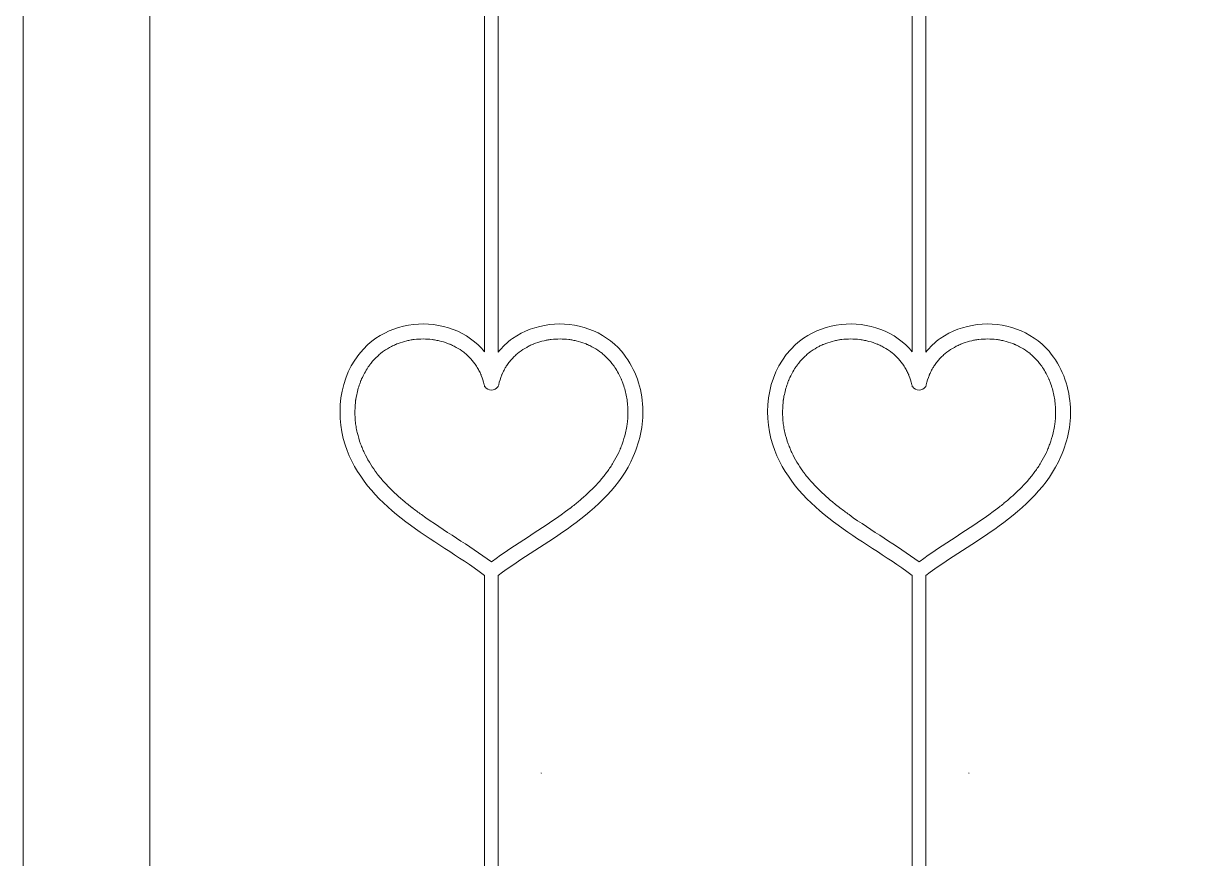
# Model space of a CAD drawing. Header units: inches. Extents: x 0.48 to 8.04, y -10.41 to -0.61.
# Drawn here: x 0.475 to 2.316, y -3.25 to -1.929 of the extents above; entities that cross this region are included whole.
import ezdxf

# ---------------------------------------------------------------- set-up
doc = ezdxf.new("R2010")
doc.units = ezdxf.units.IN
doc.header["$MEASUREMENT"] = 0
doc.layers.add('Layer 1', color=7, linetype='Continuous')

# ---------------------------------------------------------------- blocks, each defined once
blk = doc.blocks.new('block 2')
at = {"layer": 'Layer 1', "true_color": 0xe6e7e8}
h = blk.add_hatch(color=254, dxfattribs=at)
h.dxf.hatch_style = 2
edge = h.paths.add_edge_path()
edge.add_spline(control_points=[(1.2949, -3.1151), (1.295, -3.115), (1.2951, -3.115), (1.2952, -3.115), (1.2951, -3.1149), (1.295, -3.1148), (1.2949, -3.1146), (1.2949, -3.1146), (1.2949, -3.1151), (1.2949, -3.1151)], knot_values=[0, 0, 0, 0, 1, 1, 1, 2, 2, 2, 3, 3, 3, 3], degree=3, periodic=1)
h = blk.add_hatch(color=254, dxfattribs=at)
h.dxf.hatch_style = 2
edge = h.paths.add_edge_path()
edge.add_spline(control_points=[(1.9714, -3.1151), (1.9716, -3.115), (1.9717, -3.115), (1.9718, -3.115), (1.9717, -3.1149), (1.9716, -3.1148), (1.9715, -3.1146), (1.9715, -3.1146), (1.9714, -3.1151), (1.9714, -3.1151)], knot_values=[0, 0, 0, 0, 1, 1, 1, 2, 2, 2, 3, 3, 3, 3], degree=3, periodic=1)
at = {"layer": 'Layer 1', "lineweight": 0}
blk.add_lwpolyline([(7.3085, -0.6077), (7.2871, -0.6077), (6.6319, -0.6077), (6.6105, -0.6077), (5.9553, -0.6077), (5.9339, -0.6077), (5.2787, -0.6077), (5.2574, -0.6077), (4.6022, -0.6077), (4.5808, -0.6077), (3.9331, -0.6077), (3.9117, -0.6077), (3.2565, -0.6077), (3.2351, -0.6077), (2.58, -0.6077), (2.5585, -0.6077), (1.9034, -0.6077), (1.882, -0.6077), (1.2268, -0.6077), (1.2054, -0.6077), (0.4754, -0.6077), (0.4754, -10.4062)], dxfattribs=at)
for points, knots in [([(0.6756, -0.8079), (0.6756, -0.8079), (1.2054, -0.8079), (1.2054, -0.8079), (1.2054, -0.8079), (1.2054, -1.3282), (1.2054, -1.3282), (1.2023, -1.3243), (1.1989, -1.3206), (1.1953, -1.3173), (1.18, -1.3029), (1.1608, -1.2929), (1.1404, -1.2879), (1.0987, -1.2778), (1.053, -1.2878), (1.0208, -1.3166), (0.9774, -1.3556), (0.9672, -1.4216), (0.9846, -1.4753), (1.0002, -1.5231), (1.0344, -1.5608), (1.0734, -1.5912), (1.1127, -1.6218), (1.156, -1.6463), (1.1965, -1.6752), (1.1995, -1.6774), (1.2024, -1.6796), (1.2054, -1.6818), (1.2054, -1.6818), (1.2054, -2.4486), (1.2054, -2.4486), (1.2023, -2.4447), (1.1989, -2.4411), (1.1953, -2.4377), (1.18, -2.4234), (1.1608, -2.4133), (1.1404, -2.4084), (1.0987, -2.3982), (1.053, -2.4082), (1.0208, -2.4371), (0.9774, -2.476), (0.9672, -2.542), (0.9846, -2.5957), (1.0002, -2.6436), (1.0344, -2.6812), (1.0734, -2.7116), (1.1127, -2.7423), (1.156, -2.7668), (1.1965, -2.7957), (1.1995, -2.7978), (1.2024, -2.8001), (1.2054, -2.8023), (1.2054, -2.8023), (1.2054, -3.5691), (1.2054, -3.5691), (1.2023, -3.5652), (1.1989, -3.5616), (1.1953, -3.5582), (1.18, -3.5438), (1.1608, -3.5337), (1.1404, -3.5288), (1.0987, -3.5187), (1.053, -3.5287), (1.0208, -3.5575), (0.9774, -3.5964), (0.9672, -3.6625), (0.9846, -3.7162), (1.0002, -3.764), (1.0344, -3.8017), (1.0734, -3.8321), (1.1127, -3.8627), (1.156, -3.8873), (1.1965, -3.9161), (1.1995, -3.9183), (1.2024, -3.9205), (1.2054, -3.9228), (1.2054, -3.9228), (1.2054, -4.6895), (1.2054, -4.6895), (1.2023, -4.6857), (1.1989, -4.682), (1.1953, -4.6786), (1.18, -4.6643), (1.1608, -4.6542), (1.1404, -4.6493), (1.0987, -4.6391), (1.053, -4.6491), (1.0208, -4.678), (0.9774, -4.7169), (0.9672, -4.7829), (0.9846, -4.8366), (1.0002, -4.8845), (1.0344, -4.9221), (1.0734, -4.9526), (1.1127, -4.9832), (1.156, -5.0077), (1.1965, -5.0366), (1.1989, -5.0383), (1.2012, -5.0401), (1.2036, -5.0419), (1.2036, -5.0419), (0.6756, -5.0419), (0.6756, -5.0419), (0.6756, -5.0419), (0.6756, -0.8079), (0.6756, -0.8079)], [0, 0, 0, 0, 1, 1, 1, 2, 2, 2, 3, 3, 3, 4, 4, 4, 5, 5, 5, 6, 6, 6, 7, 7, 7, 8, 8, 8, 9, 9, 9, 10, 10, 10, 11, 11, 11, 12, 12, 12, 13, 13, 13, 14, 14, 14, 15, 15, 15, 16, 16, 16, 17, 17, 17, 18, 18, 18, 19, 19, 19, 20, 20, 20, 21, 21, 21, 22, 22, 22, 23, 23, 23, 24, 24, 24, 25, 25, 25, 26, 26, 26, 27, 27, 27, 28, 28, 28, 29, 29, 29, 30, 30, 30, 31, 31, 31, 32, 32, 32, 33, 33, 33, 34, 34, 34, 35, 35, 35, 35]), ([(1.2268, -0.8079), (1.2268, -0.8079), (1.882, -0.8079), (1.882, -0.8079), (1.882, -0.8079), (1.882, -1.3282), (1.882, -1.3282), (1.8789, -1.3243), (1.8755, -1.3206), (1.8719, -1.3173), (1.8565, -1.3029), (1.8373, -1.2929), (1.817, -1.2879), (1.7753, -1.2778), (1.7295, -1.2878), (1.6974, -1.3166), (1.6539, -1.3556), (1.6437, -1.4216), (1.6612, -1.4753), (1.6768, -1.5231), (1.711, -1.5608), (1.75, -1.5912), (1.7892, -1.6218), (1.8326, -1.6463), (1.8731, -1.6752), (1.8761, -1.6774), (1.879, -1.6796), (1.882, -1.6818), (1.882, -1.6818), (1.882, -2.4486), (1.882, -2.4486), (1.8789, -2.4447), (1.8755, -2.4411), (1.8719, -2.4377), (1.8565, -2.4234), (1.8373, -2.4133), (1.817, -2.4084), (1.7753, -2.3982), (1.7295, -2.4082), (1.6974, -2.4371), (1.6539, -2.476), (1.6437, -2.542), (1.6612, -2.5957), (1.6768, -2.6436), (1.711, -2.6812), (1.75, -2.7116), (1.7892, -2.7423), (1.8326, -2.7668), (1.8731, -2.7957), (1.8761, -2.7978), (1.879, -2.8001), (1.882, -2.8023), (1.882, -2.8023), (1.882, -3.5691), (1.882, -3.5691), (1.8789, -3.5652), (1.8755, -3.5616), (1.8719, -3.5582), (1.8565, -3.5438), (1.8373, -3.5337), (1.817, -3.5288), (1.7753, -3.5187), (1.7295, -3.5287), (1.6974, -3.5575), (1.6539, -3.5964), (1.6437, -3.6625), (1.6612, -3.7162), (1.6768, -3.764), (1.711, -3.8017), (1.75, -3.8321), (1.7892, -3.8627), (1.8326, -3.8873), (1.8731, -3.9161), (1.8761, -3.9183), (1.879, -3.9205), (1.882, -3.9228), (1.882, -3.9228), (1.882, -4.6895), (1.882, -4.6895), (1.8789, -4.6857), (1.8755, -4.682), (1.8719, -4.6786), (1.8565, -4.6643), (1.8373, -4.6542), (1.817, -4.6493), (1.7753, -4.6391), (1.7295, -4.6491), (1.6974, -4.678), (1.6539, -4.7169), (1.6437, -4.7829), (1.6612, -4.8366), (1.6768, -4.8845), (1.711, -4.9221), (1.75, -4.9526), (1.7892, -4.9832), (1.8326, -5.0077), (1.8731, -5.0366), (1.8754, -5.0383), (1.8778, -5.0401), (1.8802, -5.0419), (1.8802, -5.0419), (1.2286, -5.0419), (1.2286, -5.0419), (1.2656, -5.0145), (1.3057, -4.9917), (1.3429, -4.9646), (1.3825, -4.9356), (1.4206, -4.901), (1.4405, -4.8551), (1.4519, -4.8289), (1.4578, -4.8005), (1.4553, -4.7718), (1.4526, -4.7413), (1.4417, -4.7121), (1.4217, -4.6886), (1.3944, -4.6563), (1.3497, -4.6411), (1.3081, -4.6464), (1.2873, -4.6491), (1.2668, -4.656), (1.2496, -4.6684), (1.2409, -4.6746), (1.2333, -4.6818), (1.2268, -4.6899), (1.2268, -4.6899), (1.2268, -3.9227), (1.2268, -3.9227), (1.2643, -3.8947), (1.3051, -3.8717), (1.3429, -3.8442), (1.3825, -3.8152), (1.4206, -3.7806), (1.4405, -3.7347), (1.4519, -3.7084), (1.4578, -3.6801), (1.4553, -3.6514), (1.4526, -3.6209), (1.4417, -3.5916), (1.4217, -3.5681), (1.3944, -3.5358), (1.3497, -3.5206), (1.3081, -3.5259), (1.2873, -3.5286), (1.2668, -3.5355), (1.2496, -3.5479), (1.2409, -3.5541), (1.2333, -3.5614), (1.2268, -3.5694), (1.2268, -3.5694), (1.2268, -2.8022), (1.2268, -2.8022), (1.2643, -2.7743), (1.3051, -2.7513), (1.3429, -2.7237), (1.3825, -2.6947), (1.4206, -2.6601), (1.4405, -2.6142), (1.4519, -2.588), (1.4578, -2.5596), (1.4553, -2.531), (1.4526, -2.5004), (1.4417, -2.4711), (1.4217, -2.4477), (1.3944, -2.4154), (1.3497, -2.4002), (1.3081, -2.4055), (1.2873, -2.4082), (1.2668, -2.4151), (1.2496, -2.4274), (1.2409, -2.4337), (1.2333, -2.4409), (1.2268, -2.449), (1.2268, -2.449), (1.2268, -1.6818), (1.2268, -1.6818), (1.2643, -1.6538), (1.3051, -1.6308), (1.3429, -1.6032), (1.3825, -1.5743), (1.4206, -1.5397), (1.4405, -1.4938), (1.4519, -1.4676), (1.4578, -1.4391), (1.4553, -1.4105), (1.4526, -1.38), (1.4417, -1.3507), (1.4217, -1.3272), (1.3944, -1.2949), (1.3497, -1.2797), (1.3081, -1.285), (1.2873, -1.2877), (1.2668, -1.2946), (1.2496, -1.307), (1.2409, -1.3132), (1.2333, -1.3205), (1.2268, -1.3286), (1.2268, -1.3286), (1.2268, -0.8079), (1.2268, -0.8079)], [0, 0, 0, 0, 1, 1, 1, 2, 2, 2, 3, 3, 3, 4, 4, 4, 5, 5, 5, 6, 6, 6, 7, 7, 7, 8, 8, 8, 9, 9, 9, 10, 10, 10, 11, 11, 11, 12, 12, 12, 13, 13, 13, 14, 14, 14, 15, 15, 15, 16, 16, 16, 17, 17, 17, 18, 18, 18, 19, 19, 19, 20, 20, 20, 21, 21, 21, 22, 22, 22, 23, 23, 23, 24, 24, 24, 25, 25, 25, 26, 26, 26, 27, 27, 27, 28, 28, 28, 29, 29, 29, 30, 30, 30, 31, 31, 31, 32, 32, 32, 33, 33, 33, 34, 34, 34, 35, 35, 35, 36, 36, 36, 37, 37, 37, 38, 38, 38, 39, 39, 39, 40, 40, 40, 41, 41, 41, 42, 42, 42, 43, 43, 43, 44, 44, 44, 45, 45, 45, 46, 46, 46, 47, 47, 47, 48, 48, 48, 49, 49, 49, 50, 50, 50, 51, 51, 51, 52, 52, 52, 53, 53, 53, 54, 54, 54, 55, 55, 55, 56, 56, 56, 57, 57, 57, 58, 58, 58, 59, 59, 59, 60, 60, 60, 61, 61, 61, 62, 62, 62, 63, 63, 63, 64, 64, 64, 65, 65, 65, 66, 66, 66, 66]), ([(1.9034, -1.6818), (1.9408, -1.6538), (1.9817, -1.6308), (2.0195, -1.6032), (2.0591, -1.5743), (2.0972, -1.5397), (2.117, -1.4938), (2.1284, -1.4676), (2.1344, -1.4391), (2.1318, -1.4105), (2.1291, -1.38), (2.1182, -1.3507), (2.0983, -1.3272), (2.0709, -1.2949), (2.0263, -1.2797), (1.9847, -1.285), (1.9638, -1.2877), (1.9434, -1.2946), (1.9262, -1.307), (1.9175, -1.3132), (1.9099, -1.3205), (1.9034, -1.3286), (1.9034, -1.3286), (1.9034, -0.8079), (1.9034, -0.8079), (1.9034, -0.8079), (2.5585, -0.8079), (2.5585, -0.8079), (2.5585, -0.8079), (2.5585, -1.3282), (2.5585, -1.3282), (2.5554, -1.3243), (2.5521, -1.3206), (2.5484, -1.3173), (2.5331, -1.3029), (2.5139, -1.2929), (2.4935, -1.2879), (2.4518, -1.2778), (2.4061, -1.2878), (2.3739, -1.3166), (2.3305, -1.3556), (2.3203, -1.4216), (2.3378, -1.4753), (2.3533, -1.5231), (2.3876, -1.5608), (2.4266, -1.5912), (2.4658, -1.6218), (2.5092, -1.6463), (2.5496, -1.6752), (2.5526, -1.6774), (2.5556, -1.6796), (2.5585, -1.6818), (2.5585, -1.6818), (2.5585, -2.4486), (2.5585, -2.4486), (2.5554, -2.4447), (2.5521, -2.4411), (2.5484, -2.4377), (2.5331, -2.4234), (2.5139, -2.4133), (2.4935, -2.4084), (2.4518, -2.3982), (2.4061, -2.4082), (2.3739, -2.4371), (2.3305, -2.476), (2.3203, -2.542), (2.3378, -2.5957), (2.3533, -2.6436), (2.3876, -2.6812), (2.4266, -2.7116), (2.4658, -2.7423), (2.5092, -2.7668), (2.5496, -2.7957), (2.5526, -2.7978), (2.5556, -2.8001), (2.5585, -2.8023), (2.5585, -2.8023), (2.5585, -3.5691), (2.5585, -3.5691), (2.5554, -3.5652), (2.5521, -3.5616), (2.5484, -3.5582), (2.5331, -3.5438), (2.5139, -3.5337), (2.4935, -3.5288), (2.4518, -3.5187), (2.4061, -3.5287), (2.3739, -3.5575), (2.3305, -3.5964), (2.3203, -3.6625), (2.3378, -3.7162), (2.3533, -3.764), (2.3876, -3.8017), (2.4266, -3.8321), (2.4658, -3.8627), (2.5092, -3.8873), (2.5496, -3.9161), (2.5526, -3.9183), (2.5556, -3.9205), (2.5585, -3.9228), (2.5585, -3.9228), (2.5585, -4.6895), (2.5585, -4.6895), (2.5554, -4.6857), (2.5521, -4.682), (2.5484, -4.6786), (2.5331, -4.6643), (2.5139, -4.6542), (2.4935, -4.6493), (2.4518, -4.6391), (2.4061, -4.6491), (2.3739, -4.678), (2.3305, -4.7169), (2.3203, -4.7829), (2.3378, -4.8366), (2.3533, -4.8845), (2.3876, -4.9221), (2.4266, -4.9526), (2.4658, -4.9832), (2.5092, -5.0077), (2.5496, -5.0366), (2.552, -5.0383), (2.5544, -5.0401), (2.5567, -5.0419), (2.5567, -5.0419), (1.9052, -5.0419), (1.9052, -5.0419), (1.9422, -5.0145), (1.9823, -4.9917), (2.0195, -4.9646), (2.0591, -4.9356), (2.0972, -4.901), (2.117, -4.8551), (2.1284, -4.8289), (2.1344, -4.8005), (2.1318, -4.7718), (2.1291, -4.7413), (2.1182, -4.7121), (2.0983, -4.6886), (2.0709, -4.6563), (2.0263, -4.6411), (1.9847, -4.6464), (1.9638, -4.6491), (1.9434, -4.656), (1.9262, -4.6684), (1.9175, -4.6746), (1.9099, -4.6818), (1.9034, -4.6899), (1.9034, -4.6899), (1.9034, -3.9227), (1.9034, -3.9227), (1.9408, -3.8947), (1.9817, -3.8717), (2.0195, -3.8442), (2.0591, -3.8152), (2.0972, -3.7806), (2.117, -3.7347), (2.1284, -3.7084), (2.1344, -3.6801), (2.1318, -3.6514), (2.1291, -3.6209), (2.1182, -3.5916), (2.0983, -3.5681), (2.0709, -3.5358), (2.0263, -3.5206), (1.9847, -3.5259), (1.9638, -3.5286), (1.9434, -3.5355), (1.9262, -3.5479), (1.9175, -3.5541), (1.9099, -3.5614), (1.9034, -3.5694), (1.9034, -3.5694), (1.9034, -2.8022), (1.9034, -2.8022), (1.9408, -2.7743), (1.9817, -2.7513), (2.0195, -2.7237), (2.0591, -2.6947), (2.0972, -2.6601), (2.117, -2.6142), (2.1284, -2.588), (2.1344, -2.5596), (2.1318, -2.531), (2.1291, -2.5004), (2.1182, -2.4711), (2.0983, -2.4477), (2.0709, -2.4154), (2.0263, -2.4002), (1.9847, -2.4055), (1.9638, -2.4082), (1.9434, -2.4151), (1.9262, -2.4274), (1.9175, -2.4337), (1.9099, -2.4409), (1.9034, -2.449), (1.9034, -2.449), (1.9034, -1.6818), (1.9034, -1.6818)], [0, 0, 0, 0, 1, 1, 1, 2, 2, 2, 3, 3, 3, 4, 4, 4, 5, 5, 5, 6, 6, 6, 7, 7, 7, 8, 8, 8, 9, 9, 9, 10, 10, 10, 11, 11, 11, 12, 12, 12, 13, 13, 13, 14, 14, 14, 15, 15, 15, 16, 16, 16, 17, 17, 17, 18, 18, 18, 19, 19, 19, 20, 20, 20, 21, 21, 21, 22, 22, 22, 23, 23, 23, 24, 24, 24, 25, 25, 25, 26, 26, 26, 27, 27, 27, 28, 28, 28, 29, 29, 29, 30, 30, 30, 31, 31, 31, 32, 32, 32, 33, 33, 33, 34, 34, 34, 35, 35, 35, 36, 36, 36, 37, 37, 37, 38, 38, 38, 39, 39, 39, 40, 40, 40, 41, 41, 41, 42, 42, 42, 43, 43, 43, 44, 44, 44, 45, 45, 45, 46, 46, 46, 47, 47, 47, 48, 48, 48, 49, 49, 49, 50, 50, 50, 51, 51, 51, 52, 52, 52, 53, 53, 53, 54, 54, 54, 55, 55, 55, 56, 56, 56, 57, 57, 57, 58, 58, 58, 59, 59, 59, 60, 60, 60, 61, 61, 61, 62, 62, 62, 63, 63, 63, 64, 64, 64, 65, 65, 65, 66, 66, 66, 66]), ([(1.0896, -2.6943), (1.0884, -2.6933), (1.0871, -2.6924), (1.0859, -2.6914), (1.0836, -2.6895), (1.0813, -2.6877), (1.0791, -2.6858), (1.0702, -2.6784), (1.0616, -2.6706), (1.0535, -2.6623), (1.0493, -2.658), (1.0453, -2.6535), (1.0414, -2.649), (1.0398, -2.647), (1.0381, -2.645), (1.0365, -2.6429), (1.0364, -2.6428), (1.0362, -2.6426), (1.036, -2.6424), (1.0357, -2.642), (1.0354, -2.6415), (1.035, -2.641), (1.0341, -2.6398), (1.0332, -2.6386), (1.0323, -2.6373), (1.0257, -2.628), (1.0198, -2.6183), (1.0149, -2.6079), (1.0143, -2.6068), (1.0138, -2.6056), (1.0133, -2.6044), (1.0129, -2.6036), (1.0126, -2.6029), (1.0123, -2.6022), (1.0123, -2.6022), (1.0123, -2.6022), (1.0123, -2.6021), (1.0112, -2.5994), (1.0101, -2.5967), (1.0091, -2.594), (1.0071, -2.5882), (1.0053, -2.5823), (1.0039, -2.5763), (1.0031, -2.5731), (1.0024, -2.5699), (1.0019, -2.5667), (1.0016, -2.5653), (1.0014, -2.5638), (1.0012, -2.5624), (1.0012, -2.562), (1.0012, -2.5616), (1.0011, -2.5615), (1.001, -2.5602), (1.0009, -2.5589), (1.0007, -2.5577), (1.0001, -2.5508), (1, -2.5439), (1.0003, -2.537), (1.0005, -2.5338), (1.0007, -2.5305), (1.0011, -2.5272), (1.0012, -2.5265), (1.0013, -2.5259), (1.0013, -2.5252), (1.0014, -2.5249), (1.0015, -2.5245), (1.0015, -2.5243), (1.0018, -2.5225), (1.0021, -2.5206), (1.0025, -2.5188), (1.0038, -2.512), (1.0056, -2.5054), (1.0078, -2.4989), (1.0084, -2.4973), (1.009, -2.4957), (1.0097, -2.4941), (1.0099, -2.4935), (1.0102, -2.4929), (1.0104, -2.4923), (1.0106, -2.4919), (1.0107, -2.4915), (1.0108, -2.4914), (1.0122, -2.4883), (1.0137, -2.4852), (1.0154, -2.4822), (1.017, -2.4792), (1.0188, -2.4763), (1.0207, -2.4734), (1.0215, -2.4721), (1.0224, -2.4708), (1.0233, -2.4696), (1.0239, -2.4688), (1.0244, -2.4681), (1.025, -2.4673), (1.025, -2.4672), (1.0251, -2.4672), (1.0251, -2.4672), (1.0252, -2.467), (1.0254, -2.4668), (1.0257, -2.4664), (1.0289, -2.4624), (1.0324, -2.4587), (1.0362, -2.4552), (1.0378, -2.4537), (1.0394, -2.4523), (1.0411, -2.4509), (1.0416, -2.4505), (1.042, -2.4502), (1.0425, -2.4498), (1.0435, -2.449), (1.0445, -2.4483), (1.0455, -2.4476), (1.0494, -2.4448), (1.0535, -2.4424), (1.0578, -2.4401), (1.0599, -2.439), (1.062, -2.438), (1.0642, -2.437), (1.0645, -2.4369), (1.0647, -2.4368), (1.0649, -2.4367), (1.0661, -2.4362), (1.0673, -2.4358), (1.0685, -2.4353), (1.0729, -2.4337), (1.0775, -2.4323), (1.0821, -2.4312), (1.0844, -2.4307), (1.0867, -2.4302), (1.089, -2.4298), (1.09, -2.4296), (1.091, -2.4294), (1.092, -2.4293), (1.0921, -2.4292), (1.0922, -2.4292), (1.0923, -2.4292), (1.0924, -2.4292), (1.0925, -2.4292), (1.0925, -2.4292), (1.0927, -2.4292), (1.0928, -2.4292), (1.0929, -2.4292), (1.0931, -2.4291), (1.0932, -2.4291), (1.0932, -2.4291), (1.0932, -2.4291), (1.0933, -2.4291), (1.0933, -2.4291), (1.0937, -2.4291), (1.0937, -2.429), (1.0935, -2.4291), (1.0936, -2.4291), (1.0937, -2.429), (1.0937, -2.429), (1.0937, -2.429), (1.0938, -2.429), (1.0938, -2.429), (1.1032, -2.428), (1.1128, -2.428), (1.1222, -2.429), (1.1225, -2.4291), (1.1227, -2.4291), (1.123, -2.4292), (1.1241, -2.4293), (1.1252, -2.4295), (1.1263, -2.4297), (1.1287, -2.4301), (1.1311, -2.4306), (1.1335, -2.4311), (1.138, -2.4322), (1.1424, -2.4336), (1.1468, -2.4352), (1.1478, -2.4355), (1.1488, -2.4359), (1.1498, -2.4363), (1.1499, -2.4363), (1.1499, -2.4363), (1.15, -2.4364), (1.15, -2.4364), (1.1501, -2.4364), (1.1502, -2.4365), (1.1502, -2.4365), (1.1503, -2.4365), (1.1503, -2.4365), (1.1496, -2.4362), (1.1491, -2.4361), (1.151, -2.4368), (1.1511, -2.4368), (1.1511, -2.4368), (1.1511, -2.4368), (1.1512, -2.4368), (1.1512, -2.4369), (1.1513, -2.4369), (1.1533, -2.4378), (1.1553, -2.4388), (1.1572, -2.4398), (1.1615, -2.4419), (1.1655, -2.4444), (1.1694, -2.4471), (1.1703, -2.4477), (1.1713, -2.4484), (1.1722, -2.4491), (1.1723, -2.4492), (1.1723, -2.4492), (1.1724, -2.4492), (1.1725, -2.4494), (1.1726, -2.4494), (1.1728, -2.4495), (1.1747, -2.4511), (1.1766, -2.4528), (1.1785, -2.4545), (1.1819, -2.4577), (1.1851, -2.4611), (1.188, -2.4648), (1.1881, -2.4649), (1.1882, -2.465), (1.1883, -2.4651), (1.1884, -2.4652), (1.1884, -2.4653), (1.1885, -2.4654), (1.1892, -2.4664), (1.1899, -2.4673), (1.1906, -2.4683), (1.192, -2.4704), (1.1933, -2.4725), (1.1946, -2.4747), (1.1958, -2.4768), (1.197, -2.4789), (1.1981, -2.4811), (1.1985, -2.4821), (1.1989, -2.483), (1.1994, -2.484), (1.1995, -2.4841), (1.1995, -2.4843), (1.1996, -2.4845), (1.1997, -2.4848), (1.1997, -2.4851), (1.1998, -2.4852), (1.1998, -2.4851), (1.1998, -2.485), (1.1997, -2.4849), (1.1999, -2.4852), (1.2, -2.4855), (1.2001, -2.4858), (1.202, -2.4906), (1.2035, -2.4955), (1.2047, -2.5005), (1.2048, -2.5013), (1.2051, -2.502), (1.2054, -2.5027), (1.2054, -2.5027), (1.2054, -2.5038), (1.2054, -2.5038), (1.2054, -2.5038), (1.206, -2.5038), (1.206, -2.5038), (1.2104, -2.5108), (1.2219, -2.5108), (1.2262, -2.5038), (1.2262, -2.5038), (1.2268, -2.5038), (1.2268, -2.5038), (1.2268, -2.5038), (1.2268, -2.5027), (1.2268, -2.5027), (1.2271, -2.502), (1.2274, -2.5013), (1.2276, -2.5005), (1.2288, -2.4953), (1.2304, -2.4901), (1.2324, -2.4851), (1.2325, -2.485), (1.2325, -2.4849), (1.2326, -2.4847), (1.2323, -2.4855), (1.2321, -2.4863), (1.2328, -2.4842), (1.2328, -2.4842), (1.2328, -2.4842), (1.2328, -2.4842), (1.2328, -2.4842), (1.2328, -2.4841), (1.2328, -2.4841), (1.2328, -2.484), (1.2329, -2.484), (1.2329, -2.484), (1.2333, -2.483), (1.2337, -2.4821), (1.2342, -2.4811), (1.2354, -2.4788), (1.2366, -2.4764), (1.238, -2.4741), (1.2391, -2.4722), (1.2402, -2.4704), (1.2415, -2.4686), (1.2422, -2.4675), (1.2429, -2.4665), (1.2437, -2.4654), (1.2439, -2.4652), (1.2441, -2.4649), (1.2443, -2.4647), (1.2444, -2.4646), (1.2444, -2.4645), (1.2445, -2.4644), (1.2445, -2.4644), (1.2446, -2.4643), (1.2446, -2.4643), (1.2476, -2.4606), (1.2508, -2.4573), (1.2542, -2.4541), (1.2559, -2.4525), (1.2577, -2.451), (1.2595, -2.4495), (1.2596, -2.4494), (1.2598, -2.4494), (1.2598, -2.4492), (1.2599, -2.4492), (1.26, -2.4492), (1.2601, -2.4491), (1.2611, -2.4484), (1.2621, -2.4476), (1.2631, -2.4469), (1.2669, -2.4443), (1.2709, -2.4419), (1.275, -2.4398), (1.277, -2.4387), (1.279, -2.4378), (1.2811, -2.4368), (1.2812, -2.4368), (1.2812, -2.4368), (1.2812, -2.4368), (1.2832, -2.4361), (1.2826, -2.4362), (1.2819, -2.4365), (1.2819, -2.4365), (1.2819, -2.4365), (1.2819, -2.4365), (1.2821, -2.4364), (1.2822, -2.4363), (1.2824, -2.4363), (1.2836, -2.4358), (1.2848, -2.4354), (1.286, -2.4349), (1.2904, -2.4334), (1.2949, -2.432), (1.2994, -2.431), (1.3015, -2.4305), (1.3035, -2.4301), (1.3056, -2.4297), (1.3068, -2.4295), (1.308, -2.4293), (1.3091, -2.4292), (1.3096, -2.4291), (1.3102, -2.429), (1.3107, -2.429), (1.3153, -2.4285), (1.32, -2.4282), (1.3247, -2.4282), (1.3293, -2.4282), (1.334, -2.4285), (1.3386, -2.429), (1.3386, -2.429), (1.3386, -2.4291), (1.3386, -2.4291), (1.3386, -2.4291), (1.3386, -2.4291), (1.3386, -2.4291), (1.3386, -2.4291), (1.3386, -2.4291), (1.3387, -2.4291), (1.3387, -2.4291), (1.3387, -2.4291), (1.3387, -2.4291), (1.3388, -2.4291), (1.3389, -2.4291), (1.339, -2.4291), (1.3391, -2.4291), (1.3392, -2.4291), (1.3393, -2.4292), (1.3394, -2.4292), (1.3395, -2.4292), (1.3396, -2.4292), (1.3397, -2.4292), (1.3397, -2.4292), (1.3398, -2.4292), (1.3399, -2.4292), (1.3399, -2.4292), (1.3399, -2.4292), (1.3401, -2.4292), (1.3401, -2.4292), (1.3403, -2.4293), (1.3412, -2.4294), (1.3423, -2.4296), (1.3433, -2.4298), (1.3456, -2.4302), (1.3479, -2.4307), (1.3502, -2.4312), (1.355, -2.4323), (1.3597, -2.4338), (1.3643, -2.4355), (1.3653, -2.4359), (1.3663, -2.4363), (1.3673, -2.4367), (1.3675, -2.4368), (1.3678, -2.4369), (1.3681, -2.437), (1.3704, -2.4381), (1.3727, -2.4392), (1.3751, -2.4405), (1.3793, -2.4427), (1.3834, -2.4452), (1.3872, -2.4479), (1.3881, -2.4486), (1.3889, -2.4492), (1.3897, -2.4498), (1.3902, -2.4502), (1.3907, -2.4505), (1.3911, -2.4509), (1.393, -2.4524), (1.3948, -2.454), (1.3966, -2.4557), (1.4003, -2.4592), (1.4036, -2.4629), (1.4068, -2.4668), (1.4069, -2.4669), (1.4071, -2.4671), (1.4072, -2.4672), (1.4072, -2.4672), (1.4072, -2.4673), (1.4073, -2.4673), (1.4078, -2.4681), (1.4084, -2.4688), (1.4089, -2.4696), (1.4098, -2.4708), (1.4107, -2.4721), (1.4116, -2.4734), (1.4136, -2.4764), (1.4154, -2.4795), (1.4171, -2.4826), (1.4187, -2.4855), (1.4201, -2.4884), (1.4214, -2.4914), (1.4215, -2.4915), (1.4216, -2.4917), (1.4217, -2.492), (1.4217, -2.492), (1.4217, -2.4921), (1.4218, -2.4921), (1.422, -2.4926), (1.4222, -2.4932), (1.4224, -2.4937), (1.4232, -2.4957), (1.424, -2.4977), (1.4247, -2.4998), (1.4269, -2.5063), (1.4287, -2.513), (1.43, -2.5197), (1.4302, -2.5212), (1.4305, -2.5228), (1.4308, -2.5243), (1.4308, -2.5245), (1.4308, -2.5249), (1.4309, -2.5252), (1.431, -2.5259), (1.4311, -2.5265), (1.4311, -2.5272), (1.4315, -2.5308), (1.4318, -2.5344), (1.432, -2.538), (1.4322, -2.5449), (1.432, -2.5518), (1.4314, -2.5586), (1.4313, -2.5596), (1.4312, -2.5605), (1.4311, -2.5615), (1.4311, -2.5615), (1.4311, -2.5618), (1.431, -2.5622), (1.4309, -2.5627), (1.4308, -2.5638), (1.4308, -2.5639), (1.4306, -2.5648), (1.4305, -2.5658), (1.4303, -2.5667), (1.4298, -2.5701), (1.4291, -2.5734), (1.4283, -2.5768), (1.4268, -2.5827), (1.425, -2.5886), (1.423, -2.5944), (1.422, -2.597), (1.4211, -2.5996), (1.42, -2.6021), (1.42, -2.6022), (1.42, -2.6022), (1.4199, -2.6022), (1.4197, -2.6028), (1.4194, -2.6034), (1.4191, -2.604), (1.4185, -2.6056), (1.4177, -2.6071), (1.417, -2.6087), (1.4145, -2.6138), (1.4118, -2.6188), (1.4089, -2.6237), (1.4059, -2.6286), (1.4028, -2.6333), (1.3995, -2.6379), (1.3987, -2.639), (1.398, -2.64), (1.3972, -2.641), (1.3969, -2.6415), (1.3966, -2.642), (1.3962, -2.6424), (1.3962, -2.6424), (1.3957, -2.6429), (1.3957, -2.6429), (1.394, -2.6452), (1.3922, -2.6474), (1.3903, -2.6496), (1.3828, -2.6584), (1.3746, -2.6667), (1.366, -2.6746), (1.3617, -2.6786), (1.3572, -2.6825), (1.3526, -2.6863), (1.3505, -2.688), (1.3485, -2.6897), (1.3464, -2.6914), (1.3451, -2.6924), (1.3439, -2.6933), (1.3426, -2.6943), (1.3422, -2.6946), (1.3418, -2.6949), (1.3415, -2.6952), (1.3412, -2.6955), (1.3409, -2.6957), (1.3406, -2.6959), (1.303, -2.7246), (1.2618, -2.7479), (1.2235, -2.7754), (1.221, -2.7772), (1.2186, -2.779), (1.2161, -2.7808), (1.1803, -2.7543), (1.1415, -2.732), (1.1053, -2.706), (1.1005, -2.7026), (1.0957, -2.699), (1.091, -2.6954), (1.091, -2.6954), (1.0909, -2.6954), (1.0909, -2.6954), (1.0909, -2.6953), (1.0909, -2.6953), (1.0909, -2.6953), (1.0905, -2.695), (1.0901, -2.6947), (1.0896, -2.6943)], [0, 0, 0, 0, 1, 1, 1, 2, 2, 2, 3, 3, 3, 4, 4, 4, 5, 5, 5, 6, 6, 6, 7, 7, 7, 8, 8, 8, 9, 9, 9, 10, 10, 10, 11, 11, 11, 12, 12, 12, 13, 13, 13, 14, 14, 14, 15, 15, 15, 16, 16, 16, 17, 17, 17, 18, 18, 18, 19, 19, 19, 20, 20, 20, 21, 21, 21, 22, 22, 22, 23, 23, 23, 24, 24, 24, 25, 25, 25, 26, 26, 26, 27, 27, 27, 28, 28, 28, 29, 29, 29, 30, 30, 30, 31, 31, 31, 32, 32, 32, 33, 33, 33, 34, 34, 34, 35, 35, 35, 36, 36, 36, 37, 37, 37, 38, 38, 38, 39, 39, 39, 40, 40, 40, 41, 41, 41, 42, 42, 42, 43, 43, 43, 44, 44, 44, 45, 45, 45, 46, 46, 46, 47, 47, 47, 48, 48, 48, 49, 49, 49, 50, 50, 50, 51, 51, 51, 52, 52, 52, 53, 53, 53, 54, 54, 54, 55, 55, 55, 56, 56, 56, 57, 57, 57, 58, 58, 58, 59, 59, 59, 60, 60, 60, 61, 61, 61, 62, 62, 62, 63, 63, 63, 64, 64, 64, 65, 65, 65, 66, 66, 66, 67, 67, 67, 68, 68, 68, 69, 69, 69, 70, 70, 70, 71, 71, 71, 72, 72, 72, 73, 73, 73, 74, 74, 74, 75, 75, 75, 76, 76, 76, 77, 77, 77, 78, 78, 78, 79, 79, 79, 80, 80, 80, 81, 81, 81, 82, 82, 82, 83, 83, 83, 84, 84, 84, 85, 85, 85, 86, 86, 86, 87, 87, 87, 88, 88, 88, 89, 89, 89, 90, 90, 90, 91, 91, 91, 92, 92, 92, 93, 93, 93, 94, 94, 94, 95, 95, 95, 96, 96, 96, 97, 97, 97, 98, 98, 98, 99, 99, 99, 100, 100, 100, 101, 101, 101, 102, 102, 102, 103, 103, 103, 104, 104, 104, 105, 105, 105, 106, 106, 106, 107, 107, 107, 108, 108, 108, 109, 109, 109, 110, 110, 110, 111, 111, 111, 112, 112, 112, 113, 113, 113, 114, 114, 114, 115, 115, 115, 116, 116, 116, 117, 117, 117, 118, 118, 118, 119, 119, 119, 120, 120, 120, 121, 121, 121, 122, 122, 122, 123, 123, 123, 124, 124, 124, 125, 125, 125, 126, 126, 126, 127, 127, 127, 128, 128, 128, 129, 129, 129, 130, 130, 130, 131, 131, 131, 132, 132, 132, 133, 133, 133, 134, 134, 134, 135, 135, 135, 136, 136, 136, 137, 137, 137, 138, 138, 138, 139, 139, 139, 140, 140, 140, 141, 141, 141, 142, 142, 142, 143, 143, 143, 144, 144, 144, 145, 145, 145, 146, 146, 146, 147, 147, 147, 148, 148, 148, 149, 149, 149, 150, 150, 150, 151, 151, 151, 152, 152, 152, 153, 153, 153, 154, 154, 154, 155, 155, 155, 156, 156, 156, 157, 157, 157, 158, 158, 158, 159, 159, 159, 160, 160, 160, 161, 161, 161, 162, 162, 162, 163, 163, 163, 164, 164, 164, 165, 165, 165, 166, 166, 166, 167, 167, 167, 168, 168, 168, 169, 169, 169, 170, 170, 170, 171, 171, 171, 172, 172, 172, 173, 173, 173, 174, 174, 174, 175, 175, 175, 176, 176, 176, 177, 177, 177, 178, 178, 178, 179, 179, 179, 180, 180, 180, 181, 181, 181, 182, 182, 182, 183, 183, 183, 184, 184, 184, 185, 185, 185, 186, 186, 186, 186]), ([(1.3397, -2.4292), (1.3397, -2.4292), (1.3398, -2.4292), (1.3398, -2.4292), (1.3398, -2.4292), (1.3398, -2.4292), (1.3398, -2.4292), (1.3398, -2.4292), (1.3397, -2.4292), (1.3397, -2.4292)], [0, 0, 0, 0, 1, 1, 1, 2, 2, 2, 3, 3, 3, 3]), ([(1.8826, -2.5038), (1.8869, -2.5108), (1.8985, -2.5108), (1.9028, -2.5038), (1.9028, -2.5038), (1.9034, -2.5038), (1.9034, -2.5038), (1.9034, -2.5038), (1.9034, -2.5027), (1.9034, -2.5027), (1.9037, -2.502), (1.904, -2.5013), (1.9042, -2.5005), (1.9054, -2.4953), (1.9069, -2.4901), (1.909, -2.4851), (1.909, -2.485), (1.9091, -2.4849), (1.9091, -2.4848), (1.9088, -2.4856), (1.9087, -2.4864), (1.9094, -2.4841), (1.9094, -2.4841), (1.9094, -2.4841), (1.9094, -2.4842), (1.9094, -2.4841), (1.9094, -2.4841), (1.9094, -2.4841), (1.9094, -2.484), (1.9094, -2.484), (1.9094, -2.484), (1.9099, -2.483), (1.9103, -2.4821), (1.9108, -2.4811), (1.9119, -2.4788), (1.9132, -2.4764), (1.9145, -2.4741), (1.9156, -2.4722), (1.9168, -2.4704), (1.918, -2.4686), (1.9188, -2.4675), (1.9195, -2.4665), (1.9203, -2.4654), (1.9204, -2.4653), (1.9205, -2.4651), (1.9206, -2.465), (1.9208, -2.4649), (1.9209, -2.4647), (1.921, -2.4645), (1.921, -2.4645), (1.921, -2.4645), (1.9211, -2.4644), (1.9211, -2.4644), (1.9211, -2.4643), (1.9212, -2.4643), (1.9241, -2.4606), (1.9273, -2.4573), (1.9308, -2.4541), (1.9325, -2.4525), (1.9342, -2.451), (1.936, -2.4495), (1.9362, -2.4494), (1.9363, -2.4494), (1.9364, -2.4492), (1.9365, -2.4492), (1.9365, -2.4492), (1.9366, -2.4491), (1.9376, -2.4484), (1.9387, -2.4476), (1.9397, -2.4469), (1.9435, -2.4443), (1.9475, -2.4419), (1.9516, -2.4398), (1.9535, -2.4388), (1.9555, -2.4378), (1.9575, -2.4369), (1.9576, -2.4369), (1.9576, -2.4369), (1.9577, -2.4368), (1.9577, -2.4368), (1.9577, -2.4368), (1.9578, -2.4368), (1.9603, -2.4359), (1.9587, -2.4364), (1.958, -2.4367), (1.958, -2.4367), (1.9581, -2.4366), (1.9582, -2.4366), (1.9583, -2.4366), (1.9583, -2.4365), (1.9584, -2.4365), (1.9584, -2.4365), (1.9585, -2.4365), (1.9585, -2.4365), (1.9586, -2.4364), (1.9588, -2.4363), (1.959, -2.4363), (1.9602, -2.4358), (1.9614, -2.4354), (1.9626, -2.4349), (1.967, -2.4334), (1.9714, -2.432), (1.976, -2.431), (1.978, -2.4305), (1.9801, -2.4301), (1.9822, -2.4297), (1.9834, -2.4295), (1.9846, -2.4293), (1.9857, -2.4292), (1.9862, -2.4291), (1.9867, -2.429), (1.9873, -2.429), (1.9919, -2.4285), (1.9966, -2.4282), (2.0013, -2.4282), (2.0059, -2.4282), (2.0106, -2.4285), (2.0152, -2.4291), (2.0152, -2.4291), (2.0154, -2.4291), (2.0156, -2.4291), (2.0157, -2.4291), (2.0158, -2.4291), (2.0159, -2.4292), (2.016, -2.4292), (2.0161, -2.4292), (2.0163, -2.4292), (2.0164, -2.4292), (2.0164, -2.4292), (2.0165, -2.4292), (2.0165, -2.4292), (2.0167, -2.4292), (2.0167, -2.4292), (2.0167, -2.4292), (2.0167, -2.4292), (2.0167, -2.4292), (2.0168, -2.4292), (2.0168, -2.4293), (2.0168, -2.4293), (2.0169, -2.4293), (2.0169, -2.4293), (2.0169, -2.4293), (2.0179, -2.4294), (2.0188, -2.4296), (2.0198, -2.4298), (2.0221, -2.4302), (2.0245, -2.4307), (2.0267, -2.4312), (2.0315, -2.4323), (2.0363, -2.4338), (2.0409, -2.4355), (2.0419, -2.4359), (2.0429, -2.4363), (2.0439, -2.4367), (2.0441, -2.4368), (2.0444, -2.4369), (2.0446, -2.437), (2.047, -2.4381), (2.0493, -2.4392), (2.0516, -2.4405), (2.0558, -2.4427), (2.0599, -2.4452), (2.0638, -2.4479), (2.0647, -2.4486), (2.0655, -2.4492), (2.0663, -2.4498), (2.0668, -2.4502), (2.0672, -2.4505), (2.0677, -2.4509), (2.0696, -2.4524), (2.0714, -2.454), (2.0731, -2.4557), (2.0768, -2.4592), (2.0802, -2.4629), (2.0834, -2.4668), (2.0835, -2.4669), (2.0836, -2.4671), (2.0837, -2.4672), (2.0838, -2.4672), (2.0838, -2.4673), (2.0838, -2.4673), (2.0844, -2.4681), (2.0849, -2.4688), (2.0855, -2.4696), (2.0864, -2.4708), (2.0873, -2.4721), (2.0881, -2.4734), (2.0901, -2.4764), (2.0919, -2.4795), (2.0937, -2.4826), (2.0952, -2.4855), (2.0967, -2.4884), (2.098, -2.4914), (2.0981, -2.4915), (2.0982, -2.4918), (2.0984, -2.4921), (2.0983, -2.4921), (2.0983, -2.492), (2.0983, -2.492), (2.0986, -2.4925), (2.0987, -2.4931), (2.099, -2.4937), (2.0998, -2.4957), (2.1005, -2.4977), (2.1013, -2.4998), (2.1035, -2.5063), (2.1053, -2.513), (2.1065, -2.5197), (2.1068, -2.5212), (2.1071, -2.5228), (2.1073, -2.5243), (2.1073, -2.5245), (2.1074, -2.5249), (2.1075, -2.5252), (2.1075, -2.5259), (2.1076, -2.5265), (2.1077, -2.5272), (2.1081, -2.5308), (2.1084, -2.5344), (2.1085, -2.538), (2.1088, -2.5449), (2.1086, -2.5518), (2.108, -2.5586), (2.1079, -2.5596), (2.1078, -2.5605), (2.1077, -2.5615), (2.1077, -2.5615), (2.1077, -2.5618), (2.1076, -2.5622), (2.1075, -2.5627), (2.1074, -2.5638), (2.1074, -2.5639), (2.1072, -2.5648), (2.1071, -2.5658), (2.1069, -2.5667), (2.1064, -2.5701), (2.1056, -2.5734), (2.1048, -2.5768), (2.1034, -2.5827), (2.1016, -2.5886), (2.0995, -2.5944), (2.0986, -2.597), (2.0976, -2.5996), (2.0966, -2.6021), (2.0965, -2.6022), (2.0965, -2.6022), (2.0965, -2.6022), (2.0963, -2.6028), (2.096, -2.6034), (2.0957, -2.604), (2.095, -2.6056), (2.0943, -2.6071), (2.0936, -2.6087), (2.0911, -2.6138), (2.0884, -2.6188), (2.0854, -2.6237), (2.0825, -2.6286), (2.0794, -2.6333), (2.076, -2.6379), (2.0753, -2.639), (2.0745, -2.64), (2.0738, -2.641), (2.0735, -2.6415), (2.0731, -2.642), (2.0728, -2.6424), (2.0726, -2.6426), (2.0724, -2.6428), (2.0723, -2.6429), (2.0705, -2.6452), (2.0687, -2.6474), (2.0669, -2.6496), (2.0593, -2.6584), (2.0512, -2.6667), (2.0426, -2.6746), (2.0382, -2.6786), (2.0337, -2.6825), (2.0291, -2.6863), (2.0271, -2.688), (2.025, -2.6897), (2.023, -2.6914), (2.0217, -2.6924), (2.0205, -2.6933), (2.0192, -2.6943), (2.0188, -2.6946), (2.0184, -2.6949), (2.018, -2.6952), (2.0177, -2.6955), (2.0174, -2.6957), (2.0172, -2.6959), (1.9796, -2.7246), (1.9384, -2.7479), (1.9, -2.7754), (1.8975, -2.7772), (1.8951, -2.779), (1.8927, -2.7808), (1.8569, -2.7543), (1.818, -2.732), (1.7819, -2.706), (1.777, -2.7026), (1.7723, -2.699), (1.7676, -2.6954), (1.7676, -2.6954), (1.7675, -2.6954), (1.7675, -2.6954), (1.7675, -2.6953), (1.7674, -2.6953), (1.7674, -2.6953), (1.767, -2.695), (1.7666, -2.6947), (1.7662, -2.6943), (1.7649, -2.6933), (1.7637, -2.6924), (1.7624, -2.6914), (1.7601, -2.6895), (1.7579, -2.6877), (1.7556, -2.6858), (1.7467, -2.6784), (1.7381, -2.6706), (1.7301, -2.6623), (1.7259, -2.658), (1.7218, -2.6535), (1.718, -2.649), (1.7163, -2.647), (1.7147, -2.645), (1.7131, -2.6429), (1.7129, -2.6428), (1.7127, -2.6426), (1.7126, -2.6424), (1.7123, -2.642), (1.7119, -2.6415), (1.7116, -2.641), (1.7107, -2.6398), (1.7098, -2.6386), (1.7089, -2.6373), (1.7022, -2.628), (1.6964, -2.6183), (1.6914, -2.6079), (1.6909, -2.6068), (1.6903, -2.6056), (1.6898, -2.6044), (1.6895, -2.6036), (1.6892, -2.6029), (1.6889, -2.6022), (1.6889, -2.6022), (1.6888, -2.6022), (1.6888, -2.6021), (1.6877, -2.5994), (1.6867, -2.5967), (1.6857, -2.594), (1.6836, -2.5882), (1.6819, -2.5823), (1.6805, -2.5763), (1.6797, -2.5731), (1.679, -2.5699), (1.6785, -2.5667), (1.6782, -2.5653), (1.678, -2.5638), (1.6778, -2.5624), (1.6778, -2.562), (1.6777, -2.5616), (1.6777, -2.5615), (1.6776, -2.5602), (1.6774, -2.5589), (1.6773, -2.5577), (1.6767, -2.5508), (1.6766, -2.5439), (1.6769, -2.537), (1.6771, -2.5338), (1.6773, -2.5305), (1.6777, -2.5272), (1.6778, -2.5265), (1.6778, -2.5259), (1.6779, -2.5252), (1.678, -2.5249), (1.6781, -2.5245), (1.6781, -2.5243), (1.6784, -2.5225), (1.6787, -2.5206), (1.679, -2.5188), (1.6804, -2.512), (1.6822, -2.5054), (1.6844, -2.4989), (1.685, -2.4973), (1.6856, -2.4957), (1.6862, -2.4941), (1.6865, -2.4935), (1.6867, -2.4929), (1.687, -2.4923), (1.6871, -2.4919), (1.6873, -2.4915), (1.6874, -2.4914), (1.6888, -2.4883), (1.6903, -2.4852), (1.6919, -2.4822), (1.6936, -2.4792), (1.6954, -2.4763), (1.6972, -2.4734), (1.6981, -2.4721), (1.699, -2.4708), (1.6999, -2.4696), (1.7004, -2.4688), (1.701, -2.4681), (1.7016, -2.4673), (1.7016, -2.4672), (1.7016, -2.4672), (1.7017, -2.4672), (1.7018, -2.467), (1.702, -2.4668), (1.7023, -2.4664), (1.7055, -2.4624), (1.709, -2.4587), (1.7127, -2.4552), (1.7143, -2.4537), (1.716, -2.4523), (1.7177, -2.4509), (1.7181, -2.4505), (1.7186, -2.4502), (1.7191, -2.4498), (1.7201, -2.449), (1.7211, -2.4483), (1.7221, -2.4476), (1.726, -2.4448), (1.7301, -2.4424), (1.7344, -2.4401), (1.7364, -2.439), (1.7386, -2.438), (1.7407, -2.437), (1.741, -2.4369), (1.7413, -2.4368), (1.7415, -2.4367), (1.7415, -2.4367), (1.7451, -2.4353), (1.7451, -2.4353), (1.7495, -2.4337), (1.7541, -2.4323), (1.7587, -2.4312), (1.7609, -2.4307), (1.7633, -2.4302), (1.7656, -2.4298), (1.7665, -2.4296), (1.7676, -2.4294), (1.7686, -2.4293), (1.7687, -2.4292), (1.7687, -2.4292), (1.7689, -2.4292), (1.7689, -2.4292), (1.7689, -2.4292), (1.769, -2.4292), (1.7691, -2.4292), (1.7691, -2.4292), (1.7692, -2.4292), (1.7693, -2.4292), (1.7694, -2.4292), (1.7695, -2.4292), (1.7696, -2.4291), (1.7696, -2.4291), (1.7696, -2.4291), (1.7703, -2.4291), (1.7703, -2.429), (1.7701, -2.4291), (1.7702, -2.4291), (1.7703, -2.429), (1.7703, -2.429), (1.7703, -2.429), (1.7703, -2.429), (1.7703, -2.429), (1.7798, -2.428), (1.7894, -2.428), (1.7988, -2.429), (1.7988, -2.429), (1.7996, -2.4292), (1.7996, -2.4292), (1.8007, -2.4293), (1.8018, -2.4295), (1.8029, -2.4297), (1.8053, -2.4301), (1.8077, -2.4306), (1.81, -2.4311), (1.8145, -2.4322), (1.819, -2.4336), (1.8234, -2.4352), (1.8244, -2.4355), (1.8253, -2.4359), (1.8264, -2.4363), (1.8265, -2.4363), (1.8266, -2.4363), (1.8266, -2.4364), (1.8267, -2.4364), (1.8268, -2.4365), (1.8269, -2.4365), (1.8262, -2.4362), (1.8256, -2.4361), (1.8276, -2.4368), (1.8276, -2.4368), (1.8277, -2.4368), (1.8277, -2.4368), (1.8298, -2.4378), (1.8318, -2.4387), (1.8338, -2.4398), (1.838, -2.4419), (1.8421, -2.4444), (1.8459, -2.4471), (1.8469, -2.4477), (1.8478, -2.4484), (1.8487, -2.4491), (1.8489, -2.4492), (1.8489, -2.4492), (1.849, -2.4492), (1.849, -2.4494), (1.8492, -2.4494), (1.8494, -2.4495), (1.8513, -2.4511), (1.8532, -2.4528), (1.8551, -2.4545), (1.8585, -2.4577), (1.8617, -2.4611), (1.8646, -2.4648), (1.8647, -2.4649), (1.8648, -2.465), (1.8649, -2.4651), (1.8649, -2.4652), (1.865, -2.4653), (1.8651, -2.4654), (1.8658, -2.4664), (1.8665, -2.4673), (1.8672, -2.4683), (1.8686, -2.4704), (1.8699, -2.4725), (1.8712, -2.4747), (1.8724, -2.4768), (1.8735, -2.4789), (1.8746, -2.4811), (1.8751, -2.4821), (1.8755, -2.483), (1.8759, -2.484), (1.876, -2.484), (1.876, -2.4841), (1.876, -2.4842), (1.8762, -2.485), (1.8764, -2.4854), (1.8765, -2.4855), (1.8765, -2.4854), (1.8764, -2.4852), (1.8763, -2.485), (1.8765, -2.4852), (1.8766, -2.4855), (1.8767, -2.4858), (1.8786, -2.4906), (1.8801, -2.4955), (1.8812, -2.5005), (1.8814, -2.5013), (1.8817, -2.502), (1.882, -2.5027), (1.882, -2.5027), (1.882, -2.5038), (1.882, -2.5038), (1.882, -2.5038), (1.8826, -2.5038), (1.8826, -2.5038)], [0, 0, 0, 0, 1, 1, 1, 2, 2, 2, 3, 3, 3, 4, 4, 4, 5, 5, 5, 6, 6, 6, 7, 7, 7, 8, 8, 8, 9, 9, 9, 10, 10, 10, 11, 11, 11, 12, 12, 12, 13, 13, 13, 14, 14, 14, 15, 15, 15, 16, 16, 16, 17, 17, 17, 18, 18, 18, 19, 19, 19, 20, 20, 20, 21, 21, 21, 22, 22, 22, 23, 23, 23, 24, 24, 24, 25, 25, 25, 26, 26, 26, 27, 27, 27, 28, 28, 28, 29, 29, 29, 30, 30, 30, 31, 31, 31, 32, 32, 32, 33, 33, 33, 34, 34, 34, 35, 35, 35, 36, 36, 36, 37, 37, 37, 38, 38, 38, 39, 39, 39, 40, 40, 40, 41, 41, 41, 42, 42, 42, 43, 43, 43, 44, 44, 44, 45, 45, 45, 46, 46, 46, 47, 47, 47, 48, 48, 48, 49, 49, 49, 50, 50, 50, 51, 51, 51, 52, 52, 52, 53, 53, 53, 54, 54, 54, 55, 55, 55, 56, 56, 56, 57, 57, 57, 58, 58, 58, 59, 59, 59, 60, 60, 60, 61, 61, 61, 62, 62, 62, 63, 63, 63, 64, 64, 64, 65, 65, 65, 66, 66, 66, 67, 67, 67, 68, 68, 68, 69, 69, 69, 70, 70, 70, 71, 71, 71, 72, 72, 72, 73, 73, 73, 74, 74, 74, 75, 75, 75, 76, 76, 76, 77, 77, 77, 78, 78, 78, 79, 79, 79, 80, 80, 80, 81, 81, 81, 82, 82, 82, 83, 83, 83, 84, 84, 84, 85, 85, 85, 86, 86, 86, 87, 87, 87, 88, 88, 88, 89, 89, 89, 90, 90, 90, 91, 91, 91, 92, 92, 92, 93, 93, 93, 94, 94, 94, 95, 95, 95, 96, 96, 96, 97, 97, 97, 98, 98, 98, 99, 99, 99, 100, 100, 100, 101, 101, 101, 102, 102, 102, 103, 103, 103, 104, 104, 104, 105, 105, 105, 106, 106, 106, 107, 107, 107, 108, 108, 108, 109, 109, 109, 110, 110, 110, 111, 111, 111, 112, 112, 112, 113, 113, 113, 114, 114, 114, 115, 115, 115, 116, 116, 116, 117, 117, 117, 118, 118, 118, 119, 119, 119, 120, 120, 120, 121, 121, 121, 122, 122, 122, 123, 123, 123, 124, 124, 124, 125, 125, 125, 126, 126, 126, 127, 127, 127, 128, 128, 128, 129, 129, 129, 130, 130, 130, 131, 131, 131, 132, 132, 132, 133, 133, 133, 134, 134, 134, 135, 135, 135, 136, 136, 136, 137, 137, 137, 138, 138, 138, 139, 139, 139, 140, 140, 140, 141, 141, 141, 142, 142, 142, 143, 143, 143, 144, 144, 144, 145, 145, 145, 146, 146, 146, 147, 147, 147, 148, 148, 148, 149, 149, 149, 150, 150, 150, 151, 151, 151, 152, 152, 152, 153, 153, 153, 154, 154, 154, 155, 155, 155, 156, 156, 156, 157, 157, 157, 158, 158, 158, 159, 159, 159, 160, 160, 160, 161, 161, 161, 162, 162, 162, 163, 163, 163, 164, 164, 164, 165, 165, 165, 166, 166, 166, 167, 167, 167, 168, 168, 168, 169, 169, 169, 170, 170, 170, 171, 171, 171, 172, 172, 172, 173, 173, 173, 174, 174, 174, 175, 175, 175, 176, 176, 176, 177, 177, 177, 178, 178, 178, 179, 179, 179, 180, 180, 180, 181, 181, 181, 182, 182, 182, 183, 183, 183, 184, 184, 184, 185, 185, 185, 186, 186, 186, 186]), ([(1.769, -2.4292), (1.769, -2.4292), (1.769, -2.4292), (1.769, -2.4292), (1.7691, -2.4292), (1.7691, -2.4292), (1.7691, -2.4292), (1.7691, -2.4292), (1.769, -2.4292), (1.769, -2.4292)], [0, 0, 0, 0, 1, 1, 1, 2, 2, 2, 3, 3, 3, 3]), ([(2.0154, -2.4291), (2.0154, -2.4291), (2.0154, -2.4291), (2.0153, -2.4291), (2.0153, -2.4291), (2.0154, -2.4291), (2.0154, -2.4291), (2.0154, -2.4291), (2.0154, -2.4291), (2.0154, -2.4291)], [0, 0, 0, 0, 1, 1, 1, 2, 2, 2, 3, 3, 3, 3]), ([(1.1504, -2.4365), (1.1504, -2.4365), (1.1505, -2.4366), (1.1505, -2.4366), (1.1507, -2.4366), (1.1509, -2.4367), (1.151, -2.4368), (1.151, -2.4368), (1.151, -2.4368), (1.151, -2.4368), (1.151, -2.4368), (1.151, -2.4368), (1.151, -2.4368), (1.1508, -2.4367), (1.1506, -2.4366), (1.1504, -2.4365)], [0, 0, 0, 0, 1, 1, 1, 2, 2, 2, 3, 3, 3, 4, 4, 4, 5, 5, 5, 5]), ([(1.2815, -2.4367), (1.2816, -2.4366), (1.2816, -2.4366), (1.2816, -2.4366), (1.2817, -2.4366), (1.2817, -2.4366), (1.2818, -2.4366), (1.2817, -2.4366), (1.2816, -2.4366), (1.2815, -2.4367)], [0, 0, 0, 0, 1, 1, 1, 2, 2, 2, 3, 3, 3, 3]), ([(1.8271, -2.4366), (1.8271, -2.4366), (1.8271, -2.4366), (1.8272, -2.4366), (1.8273, -2.4366), (1.8274, -2.4367), (1.8276, -2.4368), (1.8276, -2.4368), (1.8276, -2.4368), (1.8276, -2.4368), (1.8276, -2.4368), (1.8276, -2.4368), (1.8276, -2.4368), (1.8274, -2.4367), (1.8273, -2.4366), (1.8271, -2.4366)], [0, 0, 0, 0, 1, 1, 1, 2, 2, 2, 3, 3, 3, 4, 4, 4, 5, 5, 5, 5]), ([(1.2949, -3.1151), (1.295, -3.115), (1.2951, -3.115), (1.2952, -3.115), (1.2951, -3.1149), (1.295, -3.1148), (1.2949, -3.1146), (1.2949, -3.1146), (1.2949, -3.1151), (1.2949, -3.1151)], [0, 0, 0, 0, 1, 1, 1, 2, 2, 2, 3, 3, 3, 3]), ([(1.9714, -3.1151), (1.9716, -3.115), (1.9717, -3.115), (1.9718, -3.115), (1.9717, -3.1149), (1.9716, -3.1148), (1.9715, -3.1146), (1.9715, -3.1146), (1.9714, -3.1151), (1.9714, -3.1151)], [0, 0, 0, 0, 1, 1, 1, 2, 2, 2, 3, 3, 3, 3])]:
    blk.add_open_spline(points, degree=3, knots=knots, dxfattribs=at)

msp = doc.modelspace()

# ---------------------------------------------------------------- block references
at = {"layer": 'Layer 1'}
msp.add_blockref('block 2', (0, 0), dxfattribs=at)

doc.saveas('drawing.dxf')
